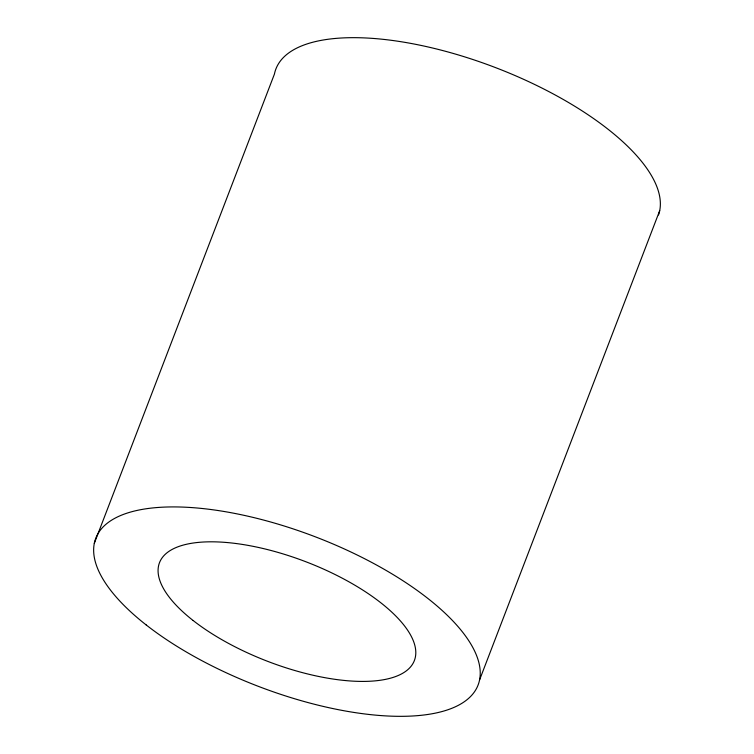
<?xml version="1.0" encoding="UTF-8"?>
<svg xmlns="http://www.w3.org/2000/svg" width="754" height="754" viewBox="0 0 754 754"><rect width="100%" height="100%" fill="white"/><g stroke="black" fill="none" stroke-linecap="round" stroke-linejoin="round"><path stroke-width="1.13" d="M94.297 543.351L274.418 74.109A204.758 80.009 21 0 1 488.366 64.919A204.758 80.009 21 0 1 658.515 214.965M479.582 679.891L659.703 210.649M146.191 624.943A204.758 80.009 21 0 0 472.051 694.905A204.758 80.009 21 0 0 242.571 515.02A204.758 80.009 21 0 0 146.191 624.943M193.109 620.495A136.512 53.336 21 0 0 410.346 667.139A136.512 53.336 21 0 0 257.359 547.216A136.512 53.336 21 0 0 193.109 620.495"/></g></svg>
